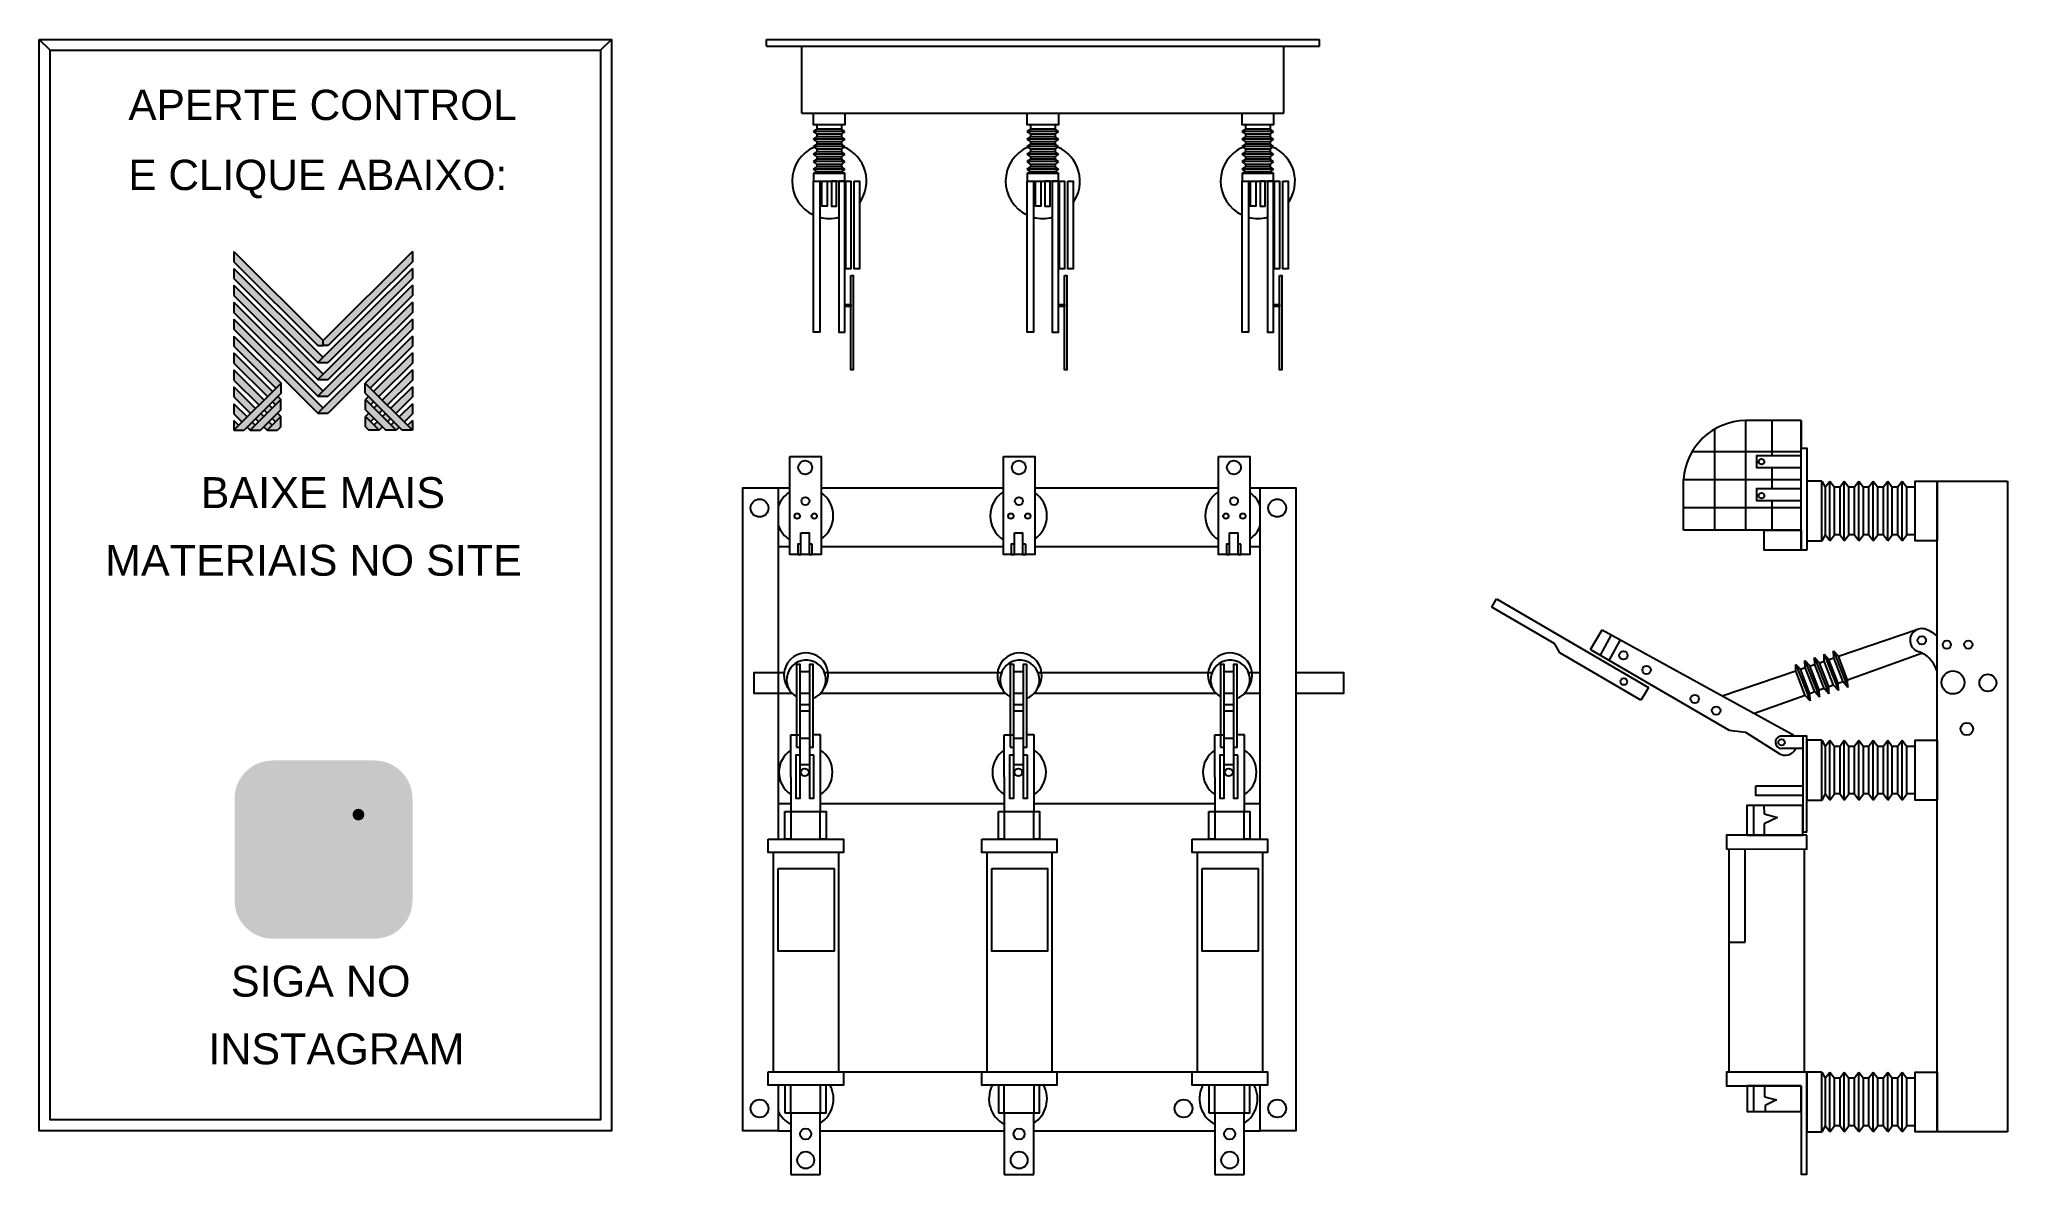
# Model space of a CAD drawing. Header units: millimetres. Extents: x -575 to 1737, y 205 to 1538.
import ezdxf

# ---------------------------------------------------------------- set-up
doc = ezdxf.new("R2010")
doc.units = ezdxf.units.MM
for name, color, linetype in [('BUCHA DE PASSAGEM', 20, 'Continuous'), ('chave seccionadora', 20, 'Continuous'), ('logo01', 10, 'Continuous'), ('logo02', 250, 'Continuous')]:
    doc.layers.add(name, color=color, linetype=linetype)
doc.styles.get("Standard").update_dxf_attribs({"font": 'arial.ttf'})

# ---------------------------------------------------------------- blocks, each defined once
blk = doc.blocks.new('MESH')
at = {"layer": 'logo01'}
h = blk.add_hatch(color=256, dxfattribs=at)
h.dxf.hatch_style = 1
h.paths.add_polyline_path([(30046, 14087), (30046, 13835), (32119, 11769), (32248, 11769), (32248, 11893)])
h.paths.add_polyline_path([(30046, 13670), (30046, 13418), (32121, 11349), (32248, 11475)])
h.paths.add_polyline_path([(30046, 13253), (30046, 13001), (32121, 10932), (32248, 11058)])
h.paths.add_polyline_path([(30046, 12835), (30046, 12583), (32121, 10515), (32248, 10641)])
h.paths.add_polyline_path([(30046, 12418), (30046, 12166), (32121, 10097), (32248, 10223)])
h.paths.add_polyline_path([(30046, 12001), (30046, 11749), (31084, 10714), (31211, 10840)])
h.paths.add_polyline_path([(30046, 11583), (30046, 11331), (30875, 10505), (31001, 10631)])
h.paths.add_polyline_path([(30046, 11166), (30046, 10914), (30666, 10296), (30792, 10422)])
h.paths.add_polyline_path([(30046, 10749), (30046, 10497), (30456, 10088), (30583, 10214)])
h.paths.add_polyline_path([(30046, 10331), (30046, 10079), (30247, 9879), (30373, 10005)])
h.paths.add_polyline_path([(30164, 9796), (30046, 9914), (30046, 9679)])
h.paths.add_polyline_path([(30574, 9805), (30500, 9879), (30373, 9753), (30448, 9679)])
h.paths.add_polyline_path([(30784, 10013), (30709, 10088), (30583, 9962), (30657, 9887)])
h.paths.add_polyline_path([(30993, 9805), (30910, 9887), (30784, 9761), (30867, 9679)])
h.paths.add_polyline_path([(30993, 10222), (30918, 10296), (30792, 10170), (30867, 10096)])
h.paths.add_polyline_path([(31119, 10096), (30993, 9970), (31076, 9887), (31202, 10013)])
h.paths.add_polyline_path([(31202, 10431), (31128, 10505), (31001, 10379), (31076, 10305)], flags=17)
h.paths.add_polyline_path([(33284, 10840), (33284, 10588), (34196, 9679), (34449, 9679)])
h.paths.add_polyline_path([(33293, 10431), (33293, 10179), (33794, 9679), (34047, 9679)])
h.paths.add_polyline_path([(33293, 10013), (33293, 9761), (33376, 9679), (33628, 9679)], flags=17)
at = {"layer": 'logo02'}
h = blk.add_hatch(color=256, dxfattribs=at)
h.dxf.hatch_style = 1
h.paths.add_polyline_path([(34449, 13835), (34449, 14087), (32248, 11893), (32248, 11769), (32376, 11769)])
h.paths.add_polyline_path([(34449, 13418), (34449, 13670), (32121, 11349), (32374, 11349)])
h.paths.add_polyline_path([(34449, 13001), (34449, 13253), (32121, 10932), (32374, 10932)])
h.paths.add_polyline_path([(34449, 12583), (34449, 12835), (32121, 10515), (32374, 10515)])
h.paths.add_polyline_path([(34449, 12166), (34449, 12418), (32121, 10097), (32374, 10097)])
h.paths.add_polyline_path([(34449, 11749), (34449, 12001), (33284, 10840), (33411, 10714)], flags=17)
h.paths.add_polyline_path([(34449, 11331), (34449, 11583), (33494, 10631), (33620, 10505)], flags=17)
h.paths.add_polyline_path([(34449, 10914), (34449, 11166), (33703, 10422), (33829, 10296)], flags=17)
h.paths.add_polyline_path([(34449, 10497), (34449, 10749), (33912, 10214), (34039, 10088)])
h.paths.add_polyline_path([(34449, 10331), (34122, 10005), (34248, 9879), (34449, 10079)])
h.paths.add_polyline_path([(33577, 10296), (33502, 10222), (33628, 10096), (33703, 10170)])
h.paths.add_polyline_path([(33367, 10505), (33293, 10431), (33419, 10305), (33494, 10379)], flags=17)
h.paths.add_polyline_path([(33376, 10096), (33293, 10013), (33419, 9887), (33502, 9970)])
h.paths.add_polyline_path([(33786, 10088), (33711, 10013), (33838, 9887), (33912, 9962)])
h.paths.add_polyline_path([(33585, 9887), (33502, 9805), (33628, 9679), (33711, 9761)])
h.paths.add_polyline_path([(33995, 9879), (33921, 9805), (34047, 9679), (34122, 9753)])
h.paths.add_polyline_path([(34449, 9914), (34331, 9796), (34449, 9679)])
h.paths.add_polyline_path([(31202, 10013), (30867, 9679), (31119, 9679), (31202, 9761)], flags=17)
h.paths.add_polyline_path([(31202, 10179), (31202, 10431), (30448, 9679), (30701, 9679)])
h.paths.add_polyline_path([(31211, 10588), (31211, 10840), (30046, 9679), (30299, 9679)])
at = {"layer": 'logo01'}
for p, q in [((30046, 14087), (30046, 13835)), ((30046, 14087), (32248, 11893)), ((30046, 13835), (32119, 11769)), ((30046, 13670), (30046, 13418)), ((30046, 13670), (32248, 11475)), ((30046, 13418), (32121, 11349)), ((30046, 13253), (30046, 13001)), ((30046, 13253), (32248, 11058)), ((30046, 13001), (32121, 10932)), ((30046, 12835), (30046, 12583)), ((30046, 12835), (32248, 10641)), ((30046, 12583), (32121, 10515)), ((30046, 12418), (30046, 12166)), ((30046, 12418), (32248, 10223)), ((30046, 12166), (32121, 10097)), ((30046, 12001), (30046, 11749)), ((30046, 12001), (31211, 10840)), ((30046, 11749), (31084, 10714)), ((32119, 11769), (32248, 11769)), ((30046, 11583), (30046, 11331)), ((30046, 11583), (31001, 10631)), ((30046, 11331), (30875, 10505)), ((30046, 11166), (30046, 10914)), ((30046, 11166), (30792, 10422)), ((30046, 10914), (30666, 10296)), ((30046, 10749), (30046, 10497)), ((30046, 10749), (30583, 10214)), ((33284, 10840), (34449, 9679)), ((33284, 10588), (33284, 10840)), ((30046, 10497), (30456, 10088)), ((30046, 10331), (30046, 10079)), ((30046, 10331), (30373, 10005)), ((30918, 10296), (30993, 10222)), ((31001, 10379), (31076, 10305)), ((31128, 10505), (31202, 10431)), ((33284, 10588), (34196, 9679)), ((33293, 10431), (34047, 9679)), ((33293, 10179), (33293, 10431)), ((30046, 10079), (30247, 9879)), ((30046, 9914), (30046, 9679)), ((30046, 9914), (30164, 9796)), ((30373, 9753), (30448, 9679)), ((30500, 9879), (30574, 9805)), ((30583, 9962), (30657, 9887)), ((30709, 10088), (30784, 10013)), ((30784, 9761), (30867, 9679)), ((30792, 10170), (30867, 10096)), ((30910, 9887), (30993, 9805)), ((30993, 9970), (31076, 9887)), ((31119, 10096), (31202, 10013)), ((33293, 10179), (33794, 9679)), ((33293, 10013), (33628, 9679)), ((33293, 9761), (33293, 10013)), ((33293, 9761), (33376, 9679)), ((33628, 9679), (33376, 9679)), ((34047, 9679), (33794, 9679)), ((34449, 9679), (34196, 9679))]:
    blk.add_line(p, q, dxfattribs=at)
at = {"layer": 'logo02'}
for p, q in [((34449, 14087), (32248, 11893)), ((34449, 14087), (34449, 13835)), ((34449, 13670), (32121, 11349)), ((34449, 13835), (32376, 11769)), ((34449, 13670), (34449, 13418)), ((34449, 13253), (32121, 10932)), ((34449, 13418), (32374, 11349)), ((34449, 13253), (34449, 13001)), ((34449, 12835), (32121, 10515)), ((34449, 13001), (32374, 10932)), ((34449, 12835), (34449, 12583)), ((34449, 12418), (32121, 10097)), ((34449, 12583), (32374, 10515)), ((34449, 12166), (32374, 10097)), ((34449, 12418), (34449, 12166)), ((32248, 11769), (32248, 11893)), ((32376, 11769), (32248, 11769)), ((34449, 12001), (33284, 10840)), ((34449, 11749), (33411, 10714)), ((34449, 12001), (34449, 11749)), ((32121, 11349), (32374, 11349)), ((34449, 11583), (33494, 10631)), ((34449, 11331), (33620, 10505)), ((34449, 11583), (34449, 11331)), ((31211, 10840), (30046, 9679)), ((31211, 10588), (31211, 10840)), ((32121, 10932), (32374, 10932)), ((34449, 11166), (33703, 10422)), ((34449, 10914), (33829, 10296)), ((34449, 10749), (33912, 10214)), ((34449, 11166), (34449, 10914)), ((34449, 10749), (34449, 10497)), ((31211, 10588), (30299, 9679)), ((31202, 10431), (30448, 9679)), ((31202, 10179), (31202, 10431)), ((32121, 10515), (32374, 10515)), ((33367, 10505), (33293, 10431)), ((33494, 10379), (33419, 10305)), ((33577, 10296), (33502, 10222)), ((34449, 10497), (34039, 10088)), ((34449, 10331), (34122, 10005)), ((34449, 10331), (34449, 10079)), ((31202, 10179), (30701, 9679)), ((31202, 10013), (30867, 9679)), ((31202, 9761), (31119, 9679)), ((31202, 9761), (31202, 10013)), ((32121, 10097), (32374, 10097)), ((33376, 10096), (33293, 10013)), ((33502, 9970), (33419, 9887)), ((33585, 9887), (33502, 9805)), ((33703, 10170), (33628, 10096)), ((33711, 9761), (33628, 9679)), ((33786, 10088), (33711, 10013)), ((33912, 9962), (33838, 9887)), ((33995, 9879), (33921, 9805)), ((34122, 9753), (34047, 9679)), ((34449, 10079), (34248, 9879)), ((34449, 9914), (34331, 9796)), ((34449, 9914), (34449, 9679)), ((30046, 9679), (30299, 9679)), ((30448, 9679), (30701, 9679)), ((30867, 9679), (31119, 9679))]:
    blk.add_line(p, q, dxfattribs=at)

msp = doc.modelspace()

# ---------------------------------------------------------------- hatches: boundary and pattern name
at = {"layer": 'BUCHA DE PASSAGEM'}
h = msp.add_hatch(color=18, dxfattribs=at)
h.dxf.hatch_style = 1
h.paths.add_polyline_path([(-181.3, 691.3), (-300.5, 691.3, 0.414214), (-345.4, 646.4), (-345.4, 526.9, 0.414214), (-300.5, 482), (-181.3, 482, 0.414214), (-136.4, 526.9), (-136.4, 646.4, 0.414214)])
h.paths.add_polyline_path([(-269.9, 662.2), (-211.9, 662.2, -0.414214), (-165.5, 615.8), (-165.5, 557.5, -0.414214), (-211.9, 511.1), (-269.9, 511.1, -0.414214), (-316.3, 557.5), (-316.3, 615.8, -0.414214)], flags=16)
h.paths.add_polyline_path([(-269.9, 648.4), (-211.9, 648.4, -0.414214), (-179.3, 615.8), (-179.3, 557.5, -0.414214), (-211.9, 524.9), (-269.9, 524.9, -0.414214), (-302.5, 557.5), (-302.5, 615.8, -0.414214)], flags=0)
h.paths.add_polyline_path([(-205.4, 586.7, -1), (-276.4, 586.7, -1)], flags=0)
h.paths.add_polyline_path([(-219.2, 586.7, -1), (-262.7, 586.7, -1)], flags=0)
h.paths.add_polyline_path([(-193, 627.7, -1), (-206.8, 627.7, -1)], flags=0)
h.paths.add_polyline_path([(-211.9, 648.4), (-269.9, 648.4, 0.414214), (-302.5, 615.8), (-302.5, 557.5, 0.414214), (-269.9, 524.9), (-211.9, 524.9, 0.414214), (-179.3, 557.5), (-179.3, 615.8, 0.414214)], flags=0)
h.paths.add_polyline_path([(-262.7, 586.7, 1), (-219.2, 586.7, 1)], flags=0)
h = msp.add_hatch(color=0, dxfattribs=at)
h.dxf.hatch_style = 1
h.paths.add_polyline_path([(-269.9, 662.2, 0.414214), (-316.3, 615.8), (-316.3, 557.5, 0.414214), (-269.9, 511.1), (-211.9, 511.1, 0.414214), (-165.5, 557.5), (-165.5, 615.8, 0.414214), (-211.9, 662.2)])
h.paths.add_polyline_path([(-193, 627.7, -1), (-206.8, 627.7, -1)], flags=16)
h.paths.add_polyline_path([(-205.4, 586.7, -1), (-276.4, 586.7, -1)], flags=16)
h.paths.add_polyline_path([(-219.2, 586.7, -1), (-262.7, 586.7, -1)], flags=0)
h = msp.add_hatch(color=18, dxfattribs=at)
h.dxf.hatch_style = 1
h.paths.add_polyline_path([(-211.9, 648.4), (-269.9, 648.4, 0.414214), (-302.5, 615.8), (-302.5, 557.5, 0.414214), (-269.9, 524.9), (-211.9, 524.9, 0.414214), (-179.3, 557.5), (-179.3, 615.8, 0.414214)])
h.paths.add_polyline_path([(-205.4, 586.7, -1), (-276.4, 586.7, -1)], flags=16)
h.paths.add_polyline_path([(-219.2, 586.7, -1), (-262.7, 586.7, -1)], flags=0)
h.paths.add_polyline_path([(-206.8, 627.7, -1), (-193, 627.7, -1)], flags=16)
h.paths.add_polyline_path([(-219.2, 586.7, 1), (-262.7, 586.7, 1)], flags=0)
h = msp.add_hatch(color=0, dxfattribs=at)
h.dxf.hatch_style = 1
h.paths.add_polyline_path([(-193, 627.7, 1), (-206.8, 627.7, 1)])
h = msp.add_hatch(color=0, dxfattribs=at)
h.dxf.hatch_style = 1
h.paths.add_polyline_path([(-276.4, 586.7, 1), (-205.4, 586.7, 1)])
h.paths.add_polyline_path([(-219.2, 586.7, -1), (-262.7, 586.7, -1)], flags=16)
h = msp.add_hatch(color=18, dxfattribs=at)
h.dxf.hatch_style = 1
h.paths.add_polyline_path([(-262.7, 586.7, 1), (-219.2, 586.7, 1)])

# ---------------------------------------------------------------- linework, layer by layer
for p, q in [((-561.8, 1525.3), (-574.7, 1538.2)), ((84.4, 1525.3), (97.2, 1538.2))]:
    msp.add_line(p, q, dxfattribs=at)
for points in [[(-574.7, 1538.2), (97.2, 1538.2), (97.2, 256.5), (-574.7, 256.5)], [(-561.8, 1525.3), (84.4, 1525.3), (84.4, 269.4), (-561.8, 269.4)]]:
    msp.add_lwpolyline(points, close=True, dxfattribs=at)
at = {"layer": 'chave seccionadora'}
for p, q in [((279.2, 1530.2), (279.2, 1538.2)), ((279.2, 1538.2), (928.9, 1538.2)), ((279.2, 1530.2), (928.9, 1530.2)), ((320.9, 1451.4), (320.9, 1530.2)), ((887.2, 1451.4), (887.2, 1530.2)), ((928.9, 1530.2), (928.9, 1538.2)), ((320.9, 1451.4), (887.2, 1451.4)), ((338.5, 1437.9), (338.5, 1432.8)), ((367.6, 1437.9), (367.6, 1432.8)), ((589.4, 1437.9), (589.4, 1432.8)), ((618.5, 1437.9), (618.5, 1432.8)), ((842, 1437.9), (842, 1432.8)), ((871.1, 1437.9), (871.1, 1432.8)), ((334.7, 1430), (338.5, 1432.8)), ((338.5, 1427.2), (334.7, 1430)), ((371.4, 1430), (334.7, 1430)), ((334.7, 1421.1), (338.5, 1423.9)), ((338.5, 1418.3), (334.7, 1421.1)), ((371.4, 1421.1), (334.7, 1421.1)), ((334.7, 1412.3), (338.5, 1415.1)), ((338.5, 1409.5), (334.7, 1412.3)), ((371.4, 1412.3), (334.7, 1412.3)), ((338.5, 1427.2), (338.5, 1423.9)), ((338.5, 1418.3), (338.5, 1415.1)), ((371.4, 1430), (367.6, 1432.8)), ((371.4, 1430), (367.6, 1427.2)), ((367.6, 1427.2), (367.6, 1423.9)), ((371.4, 1421.1), (367.6, 1423.9)), ((371.4, 1421.1), (367.6, 1418.3)), ((367.6, 1418.3), (367.6, 1415.1)), ((371.4, 1412.3), (367.6, 1415.1)), ((371.4, 1412.3), (367.6, 1409.5)), ((585.6, 1430), (589.4, 1432.8)), ((589.4, 1427.2), (585.6, 1430)), ((622.2, 1430), (585.6, 1430)), ((585.6, 1421.1), (589.4, 1423.9)), ((589.4, 1418.3), (585.6, 1421.1)), ((622.2, 1421.1), (585.6, 1421.1)), ((585.6, 1412.3), (589.4, 1415.1)), ((589.4, 1409.5), (585.6, 1412.3)), ((622.2, 1412.3), (585.6, 1412.3)), ((589.4, 1427.2), (589.4, 1423.9)), ((589.4, 1418.3), (589.4, 1415.1)), ((622.2, 1430), (618.5, 1432.8)), ((622.2, 1430), (618.5, 1427.2)), ((618.5, 1427.2), (618.5, 1423.9)), ((622.2, 1421.1), (618.5, 1423.9)), ((622.2, 1421.1), (618.5, 1418.3)), ((618.5, 1418.3), (618.5, 1415.1)), ((622.2, 1412.3), (618.5, 1415.1)), ((622.2, 1412.3), (618.5, 1409.5)), ((838.2, 1430), (842, 1432.8)), ((842, 1427.2), (838.2, 1430)), ((874.9, 1430), (838.2, 1430)), ((838.2, 1421.1), (842, 1423.9)), ((842, 1418.3), (838.2, 1421.1)), ((874.9, 1421.1), (838.2, 1421.1)), ((838.2, 1412.3), (842, 1415.1)), ((842, 1409.5), (838.2, 1412.3)), ((874.9, 1412.3), (838.2, 1412.3)), ((842, 1427.2), (842, 1423.9)), ((842, 1418.3), (842, 1415.1)), ((874.9, 1430), (871.1, 1432.8)), ((874.9, 1430), (871.1, 1427.2)), ((871.1, 1427.2), (871.1, 1423.9)), ((874.9, 1421.1), (871.1, 1423.9)), ((874.9, 1421.1), (871.1, 1418.3)), ((871.1, 1418.3), (871.1, 1415.1)), ((874.9, 1412.3), (871.1, 1415.1)), ((874.9, 1412.3), (871.1, 1409.5)), ((334.7, 1403.4), (338.5, 1406.2)), ((338.5, 1400.7), (334.7, 1403.4)), ((371.4, 1403.4), (334.7, 1403.4)), ((334.7, 1394.6), (338.5, 1397.4)), ((338.5, 1391.8), (334.7, 1394.6)), ((371.4, 1394.6), (334.7, 1394.6)), ((334.7, 1385.8), (338.5, 1388.5)), ((338.5, 1409.5), (338.5, 1406.2)), ((338.5, 1409.5), (338.5, 1406.2)), ((338.5, 1400.7), (338.5, 1397.4)), ((338.5, 1400.7), (338.5, 1397.4)), ((338.5, 1400.7), (338.5, 1397.4)), ((338.5, 1391.8), (338.5, 1388.5)), ((338.5, 1391.8), (338.5, 1388.5)), ((338.5, 1391.8), (338.5, 1388.5)), ((367.6, 1409.5), (367.6, 1406.2)), ((371.4, 1403.4), (367.6, 1406.2)), ((371.4, 1403.4), (367.6, 1400.7)), ((367.6, 1400.7), (367.6, 1397.4)), ((371.4, 1394.6), (367.6, 1397.4)), ((371.4, 1394.6), (367.6, 1391.8)), ((367.6, 1391.8), (367.6, 1388.5)), ((371.4, 1385.8), (367.6, 1388.5)), ((585.6, 1403.4), (589.4, 1406.2)), ((589.4, 1400.7), (585.6, 1403.4)), ((622.2, 1403.4), (585.6, 1403.4)), ((585.6, 1394.6), (589.4, 1397.4)), ((589.4, 1391.8), (585.6, 1394.6)), ((622.2, 1394.6), (585.6, 1394.6)), ((585.6, 1385.8), (589.4, 1388.5)), ((589.4, 1409.5), (589.4, 1406.2)), ((589.4, 1409.5), (589.4, 1406.2)), ((589.4, 1400.7), (589.4, 1397.4)), ((589.4, 1400.7), (589.4, 1397.4)), ((589.4, 1400.7), (589.4, 1397.4)), ((589.4, 1391.8), (589.4, 1388.5)), ((589.4, 1391.8), (589.4, 1388.5)), ((589.4, 1391.8), (589.4, 1388.5)), ((618.5, 1409.5), (618.5, 1406.2)), ((622.2, 1403.4), (618.5, 1406.2)), ((622.2, 1403.4), (618.5, 1400.7)), ((618.5, 1400.7), (618.5, 1397.4)), ((622.2, 1394.6), (618.5, 1397.4)), ((622.2, 1394.6), (618.5, 1391.8)), ((618.5, 1391.8), (618.5, 1388.5)), ((622.2, 1385.8), (618.5, 1388.5)), ((838.2, 1403.4), (842, 1406.2)), ((842, 1400.7), (838.2, 1403.4)), ((874.9, 1403.4), (838.2, 1403.4)), ((838.2, 1394.6), (842, 1397.4)), ((842, 1391.8), (838.2, 1394.6)), ((874.9, 1394.6), (838.2, 1394.6)), ((838.2, 1385.8), (842, 1388.5)), ((842, 1409.5), (842, 1406.2)), ((842, 1409.5), (842, 1406.2)), ((842, 1400.7), (842, 1397.4)), ((842, 1400.7), (842, 1397.4)), ((842, 1400.7), (842, 1397.4)), ((842, 1391.8), (842, 1388.5)), ((842, 1391.8), (842, 1388.5)), ((842, 1391.8), (842, 1388.5)), ((871.1, 1409.5), (871.1, 1406.2)), ((874.9, 1403.4), (871.1, 1406.2)), ((874.9, 1403.4), (871.1, 1400.7)), ((871.1, 1400.7), (871.1, 1397.4)), ((874.9, 1394.6), (871.1, 1397.4)), ((874.9, 1394.6), (871.1, 1391.8)), ((871.1, 1391.8), (871.1, 1388.5)), ((874.9, 1385.8), (871.1, 1388.5)), ((338.5, 1383), (334.7, 1385.8)), ((371.4, 1385.8), (334.7, 1385.8)), ((334.7, 1380.8), (338.5, 1383)), ((371.4, 1385.8), (367.6, 1383)), ((367.6, 1383), (371.4, 1380.8)), ((589.4, 1383), (585.6, 1385.8)), ((622.2, 1385.8), (585.6, 1385.8)), ((585.6, 1380.8), (589.4, 1383)), ((622.2, 1385.8), (618.5, 1383)), ((618.5, 1383), (622.2, 1380.8)), ((842, 1383), (838.2, 1385.8)), ((874.9, 1385.8), (838.2, 1385.8)), ((838.2, 1380.8), (842, 1383)), ((874.9, 1385.8), (871.1, 1383)), ((871.1, 1383), (874.9, 1380.8)), ((371.4, 1226.9), (378.6, 1226.9)), ((378.6, 1226.9), (378.6, 1224.3)), ((622.2, 1226.9), (629.4, 1226.9)), ((629.4, 1226.9), (629.4, 1224.3)), ((874.9, 1226.9), (882.1, 1226.9)), ((882.1, 1226.9), (882.1, 1224.3)), ((378.6, 1224.3), (371.4, 1224.3)), ((629.4, 1224.3), (622.2, 1224.3)), ((882.1, 1224.3), (874.9, 1224.3)), ((1494.5, 1090.5), (1429.1, 1090.5)), ((1429.1, 1090.5), (1429.1, 961.7)), ((1460.2, 1090.5), (1460.2, 1049)), ((1494.5, 1090.5), (1494.5, 1058.2)), ((1494.5, 1058.2), (1494.5, 1090.5)), ((1392.8, 1080.3), (1392.8, 961.7)), ((1366.6, 1054.1), (1494.5, 1054.1)), ((1356.5, 961.7), (1356.5, 1021.2)), ((1356.5, 1021.2), (1494.5, 1021.2)), ((1460.2, 1035.2), (1460.2, 1010.4)), ((1518.9, 1019.4), (1523, 1012.2)), ((1523, 1012.2), (1528.4, 1019.4)), ((1528.4, 1019.4), (1533.7, 1012.2)), ((1528.4, 949.1), (1528.4, 1019.4)), ((1540, 1012.2), (1545.3, 1019.4)), ((1545.3, 1019.4), (1550.7, 1012.2)), ((1545.3, 949.1), (1545.3, 1019.4)), ((1557, 1012.2), (1562.3, 1019.4)), ((1562.3, 1019.4), (1567.7, 1012.2)), ((1562.3, 949.1), (1562.3, 1019.4)), ((1573.9, 1012.2), (1579.3, 1019.4)), ((1579.3, 1019.4), (1584.6, 1012.2)), ((1579.3, 949.1), (1579.3, 1019.4)), ((1590.9, 1012.2), (1596.3, 1019.4)), ((1596.3, 1019.4), (1601.6, 1012.2)), ((1596.3, 949.1), (1596.3, 1019.4)), ((1607.9, 1012.2), (1613.2, 1019.4)), ((1613.2, 1019.4), (1618.6, 1012.2)), ((1613.2, 949.1), (1613.2, 1019.4)), ((1654.3, 1019.4), (1737.1, 1019.4)), ((1654.3, 255.1), (1654.3, 1019.4)), ((1737.1, 1019.4), (1737.1, 255.1)), ((293.1, 1011.5), (306.9, 1011.5)), ((343.6, 1011.5), (557.7, 1011.5)), ((594.5, 1011.5), (810.3, 1011.5)), ((847.1, 1011.5), (859.4, 1011.5)), ((1460.2, 996.6), (1460.2, 961.7)), ((1540, 1012.2), (1533.7, 1012.2)), ((1540, 1012.2), (1533.7, 1012.2)), ((1540, 1012.2), (1533.7, 1012.2)), ((1557, 1012.2), (1550.7, 1012.2)), ((1557, 1012.2), (1550.7, 1012.2)), ((1557, 1012.2), (1550.7, 1012.2)), ((1573.9, 1012.2), (1567.7, 1012.2)), ((1573.9, 1012.2), (1567.7, 1012.2)), ((1590.9, 1012.2), (1584.6, 1012.2)), ((1607.9, 1012.2), (1601.6, 1012.2)), ((1628.4, 1012.2), (1618.6, 1012.2)), ((1356.5, 988.3), (1494.5, 988.3)), ((1494.5, 961.7), (1356.5, 961.7)), ((1523, 956.3), (1518.9, 949.1)), ((1528.4, 949.1), (1523, 956.3)), ((1528.4, 949.1), (1533.7, 956.3)), ((1540, 956.3), (1533.7, 956.3)), ((1545.3, 949.1), (1540, 956.3)), ((1545.3, 949.1), (1550.7, 956.3)), ((1557, 956.3), (1550.7, 956.3)), ((1562.3, 949.1), (1557, 956.3)), ((1562.3, 949.1), (1567.7, 956.3)), ((1573.9, 956.3), (1567.7, 956.3)), ((1579.3, 949.1), (1573.9, 956.3)), ((1579.3, 949.1), (1584.6, 956.3)), ((1590.9, 956.3), (1584.6, 956.3)), ((1596.3, 949.1), (1590.9, 956.3)), ((1596.3, 949.1), (1601.6, 956.3)), ((1607.9, 956.3), (1601.6, 956.3)), ((1613.2, 949.1), (1607.9, 956.3)), ((1613.2, 949.1), (1618.6, 956.3)), ((1628.4, 956.3), (1618.6, 956.3)), ((293.1, 942.6), (306.9, 942.6)), ((343.6, 942.6), (557.7, 942.6)), ((594.5, 942.6), (810.3, 942.6)), ((847.1, 942.6), (859.4, 942.6)), ((1131.3, 871.5), (1136.8, 881.1)), ((1136.8, 881.1), (1315.2, 777.2)), ((1205.4, 828.4), (1131.3, 871.5)), ((1247.3, 821.7), (1260.9, 844.7)), ((1258.8, 815), (1271.8, 838.7)), ((1260.9, 844.7), (1483.4, 722.5)), ((1269.2, 808.9), (1282.4, 832.9)), ((1538.4, 813.7), (1631.8, 845.5)), ((1211, 817.9), (1205.4, 828.4)), ((1306.5, 762.3), (1211, 817.9)), ((1247.3, 821.7), (1410, 726.9)), ((1510.3, 812.4), (1527.1, 769.5)), ((1510.6, 804.2), (1510.3, 812.4)), ((1510.3, 812.4), (1516.1, 806.1)), ((1521.5, 816.2), (1538.3, 773.3)), ((1521.8, 808), (1521.5, 816.2)), ((1521.5, 816.2), (1527.2, 809.9)), ((1527.2, 809.9), (1533, 811.8)), ((1538.1, 781.7), (1527.2, 809.9)), ((1532.6, 820), (1549.5, 777.1)), ((1533, 811.8), (1532.6, 820)), ((1532.6, 820), (1538.4, 813.7)), ((1543.8, 783.7), (1533, 811.8)), ((1549.2, 785.7), (1538.4, 813.7)), ((1637, 817.2), (1549.2, 785.7)), ((1402, 767.2), (1488.3, 796.6)), ((1488.2, 804.2), (1505.1, 761.3)), ((1488.3, 796.6), (1488.2, 804.2)), ((1488.2, 804.2), (1493.7, 798.5)), ((1499.4, 767.8), (1488.3, 796.6)), ((1493.7, 798.5), (1499.5, 800.4)), ((1504.8, 769.7), (1493.7, 798.5)), ((1499.1, 808.6), (1516, 765.7)), ((1499.5, 800.4), (1499.1, 808.6)), ((1499.1, 808.6), (1504.9, 802.3)), ((1510.6, 771.8), (1499.5, 800.4)), ((1504.9, 802.3), (1510.6, 804.2)), ((1515.8, 773.7), (1504.9, 802.3)), ((1521.7, 775.8), (1510.6, 804.2)), ((1516.1, 806.1), (1521.8, 808)), ((1527, 777.7), (1516.1, 806.1)), ((1532.7, 779.7), (1521.8, 808)), ((1309.7, 767.7), (1306.5, 762.3)), ((1315.2, 777.2), (1309.7, 767.7)), ((1499.4, 767.8), (1439.9, 746.4)), ((1505.1, 761.3), (1499.4, 767.8)), ((1510.6, 771.8), (1504.8, 769.7)), ((1505.1, 761.3), (1504.8, 769.7)), ((1516, 765.7), (1510.6, 771.8)), ((1521.7, 775.8), (1515.8, 773.7)), ((1516, 765.7), (1515.8, 773.7)), ((1527.1, 769.5), (1521.7, 775.8)), ((1532.7, 779.7), (1527, 777.7)), ((1527.1, 769.5), (1527, 777.7)), ((1538.3, 773.3), (1532.7, 779.7)), ((1543.8, 783.7), (1538.1, 781.7)), ((1538.3, 773.3), (1538.1, 781.7)), ((1549.5, 777.1), (1543.8, 783.7)), ((1549.5, 777.1), (1549.2, 785.7)), ((319, 757), (330, 757)), ((319, 749.5), (330, 749.5)), ((569.8, 757), (580.7, 757)), ((569.8, 749.5), (580.7, 749.5)), ((817, 757), (828, 757)), ((817, 749.5), (828, 749.5)), ((307.9, 671.7), (307.9, 721.4)), ((307.9, 721.4), (319, 721.4)), ((343, 721.4), (334.3, 721.4)), ((343, 671.7), (343, 721.4)), ((558.7, 671.7), (558.7, 721.4)), ((558.7, 721.4), (569.8, 721.4)), ((593.7, 721.4), (585, 721.4)), ((593.7, 671.7), (593.7, 721.4)), ((805.9, 671.7), (805.9, 721.4)), ((805.9, 721.4), (817, 721.4)), ((840.9, 721.4), (832.3, 721.4)), ((840.9, 671.7), (840.9, 721.4)), ((1410, 726.9), (1429.4, 724.7)), ((1429.4, 724.7), (1468.7, 699.5)), ((1496.6, 719.8), (1470.3, 719.8)), ((1497.8, 705.3), (1471.4, 705.3)), ((1518.9, 715.1), (1523, 707.9)), ((1523, 707.9), (1528.4, 715.1)), ((1528.4, 715.1), (1533.7, 707.9)), ((1528.4, 644.8), (1528.4, 715.1)), ((1540, 707.9), (1533.7, 707.9)), ((1540, 707.9), (1533.7, 707.9)), ((1540, 707.9), (1533.7, 707.9)), ((1540, 707.9), (1545.3, 715.1)), ((1545.3, 715.1), (1550.7, 707.9)), ((1545.3, 644.8), (1545.3, 715.1)), ((1557, 707.9), (1550.7, 707.9)), ((1557, 707.9), (1550.7, 707.9)), ((1557, 707.9), (1550.7, 707.9)), ((1557, 707.9), (1562.3, 715.1)), ((1562.3, 715.1), (1567.7, 707.9)), ((1562.3, 644.8), (1562.3, 715.1)), ((1573.9, 707.9), (1567.7, 707.9)), ((1573.9, 707.9), (1567.7, 707.9)), ((1573.9, 707.9), (1579.3, 715.1)), ((1579.3, 715.1), (1584.6, 707.9)), ((1579.3, 644.8), (1579.3, 715.1)), ((1590.9, 707.9), (1584.6, 707.9)), ((1590.9, 707.9), (1596.3, 715.1)), ((1596.3, 715.1), (1601.6, 707.9)), ((1596.3, 644.8), (1596.3, 715.1)), ((1607.9, 707.9), (1601.6, 707.9)), ((1607.9, 707.9), (1613.2, 715.1)), ((1613.2, 715.1), (1618.6, 707.9)), ((1613.2, 644.8), (1613.2, 715.1)), ((1628.4, 707.9), (1618.6, 707.9)), ((307.9, 671.7), (307.9, 631.2)), ((343, 631.2), (343, 671.7)), ((558.7, 671.7), (558.7, 631.2)), ((593.7, 631.2), (593.7, 671.7)), ((805.9, 671.7), (805.9, 631.2)), ((840.9, 631.2), (840.9, 671.7)), ((1523, 652), (1518.9, 644.8)), ((1528.4, 644.8), (1523, 652)), ((1528.4, 644.8), (1533.7, 652)), ((1540, 652), (1533.7, 652)), ((1545.3, 644.8), (1540, 652)), ((1545.3, 644.8), (1550.7, 652)), ((1557, 652), (1550.7, 652)), ((1562.3, 644.8), (1557, 652)), ((1562.3, 644.8), (1567.7, 652)), ((1573.9, 652), (1567.7, 652)), ((1579.3, 644.8), (1573.9, 652)), ((1579.3, 644.8), (1584.6, 652)), ((1590.9, 652), (1584.6, 652)), ((1596.3, 644.8), (1590.9, 652)), ((1596.3, 644.8), (1601.6, 652)), ((1607.9, 652), (1601.6, 652)), ((1613.2, 644.8), (1607.9, 652)), ((1613.2, 644.8), (1618.6, 652)), ((1628.4, 652), (1618.6, 652)), ((293.1, 640.8), (307.9, 640.8)), ((307.9, 631.2), (342.4, 631.2)), ((307.9, 631.2), (343, 631.2)), ((343, 640.8), (558.7, 640.8)), ((543.9, 640.8), (558.7, 640.8)), ((558.7, 631.2), (593.2, 631.2)), ((558.7, 631.2), (593.7, 631.2)), ((593.7, 640.8), (805.9, 640.8)), ((791.1, 640.8), (805.9, 640.8)), ((805.9, 631.2), (840.4, 631.2)), ((805.9, 631.2), (840.9, 631.2)), ((840.9, 640.8), (859.4, 640.8)), ((1438.6, 638.4), (1438.6, 603.6)), ((1450.9, 638.4), (1451.3, 628.7)), ((1451.3, 628.7), (1466.7, 624.4)), ((1466.7, 624.4), (1451.3, 617)), ((1451.3, 617), (1451.3, 603.6)), ((287.3, 583.3), (287.3, 325.5)), ((363.9, 583.3), (363.9, 325.5)), ((538, 583.3), (538, 325.5)), ((614.7, 583.3), (614.7, 325.5)), ((785.3, 583.3), (785.3, 325.5)), ((861.9, 583.3), (861.9, 325.5)), ((1410, 325.4), (1410, 587.4)), ((1428.9, 478.1), (1429, 587.4)), ((1498.4, 325.4), (1498.4, 587.4)), ((1410, 478.1), (1428.9, 478.1)), ((369.7, 325.5), (532.3, 325.5)), ((620.4, 325.5), (779.5, 325.5)), ((1518.9, 325.4), (1523, 318.2)), ((1523, 318.2), (1528.4, 325.4)), ((1528.4, 325.4), (1533.7, 318.2)), ((1528.4, 255.1), (1528.4, 325.4)), ((1540, 318.2), (1545.3, 325.4)), ((1545.3, 325.4), (1550.7, 318.2)), ((1545.3, 255.1), (1545.3, 325.4)), ((1557, 318.2), (1562.3, 325.4)), ((1562.3, 325.4), (1567.7, 318.2)), ((1562.3, 255.1), (1562.3, 325.4)), ((1573.9, 318.2), (1579.3, 325.4)), ((1579.3, 325.4), (1584.6, 318.2)), ((1579.3, 255.1), (1579.3, 325.4)), ((1590.9, 318.2), (1596.3, 325.4)), ((1596.3, 325.4), (1601.6, 318.2)), ((1596.3, 255.1), (1596.3, 325.4)), ((1607.9, 318.2), (1613.2, 325.4)), ((1613.2, 325.4), (1618.6, 318.2)), ((1613.2, 255.1), (1613.2, 325.4)), ((1438.5, 309.1), (1438.5, 278.9)), ((1451.7, 309.1), (1451.7, 296.2)), ((1540, 318.2), (1533.7, 318.2)), ((1540, 318.2), (1533.7, 318.2)), ((1540, 318.2), (1533.7, 318.2)), ((1557, 318.2), (1550.7, 318.2)), ((1557, 318.2), (1550.7, 318.2)), ((1557, 318.2), (1550.7, 318.2)), ((1573.9, 318.2), (1567.7, 318.2)), ((1573.9, 318.2), (1567.7, 318.2)), ((1590.9, 318.2), (1584.6, 318.2)), ((1607.9, 318.2), (1601.6, 318.2)), ((1628.4, 318.2), (1618.6, 318.2)), ((307.9, 277.5), (342.4, 277.5)), ((307.9, 277.5), (307.9, 204.9)), ((342.4, 204.9), (342.4, 277.5)), ((558.7, 277.5), (593.2, 277.5)), ((558.7, 277.5), (558.7, 204.9)), ((593.2, 204.9), (593.2, 277.5)), ((805.9, 277.5), (840.4, 277.5)), ((805.9, 277.5), (805.9, 204.9)), ((840.4, 204.9), (840.4, 277.5)), ((1451.7, 296.2), (1465.7, 292.6)), ((1465.7, 292.6), (1452.4, 286.2)), ((1452.4, 286.2), (1452.4, 278.9)), ((293.1, 256.5), (307.9, 256.5)), ((342.4, 256.5), (558.7, 256.5)), ((593.2, 256.5), (805.9, 256.5)), ((840.4, 256.5), (859.4, 256.5)), ((1523, 262.3), (1518.9, 255.1)), ((1528.4, 255.1), (1523, 262.3)), ((1528.4, 255.1), (1533.7, 262.3)), ((1540, 262.3), (1533.7, 262.3)), ((1545.3, 255.1), (1540, 262.3)), ((1545.3, 255.1), (1550.7, 262.3)), ((1557, 262.3), (1550.7, 262.3)), ((1562.3, 255.1), (1557, 262.3)), ((1562.3, 255.1), (1567.7, 262.3)), ((1573.9, 262.3), (1567.7, 262.3)), ((1579.3, 255.1), (1573.9, 262.3)), ((1579.3, 255.1), (1584.6, 262.3)), ((1590.9, 262.3), (1584.6, 262.3)), ((1596.3, 255.1), (1590.9, 262.3)), ((1596.3, 255.1), (1601.6, 262.3)), ((1607.9, 262.3), (1601.6, 262.3)), ((1613.2, 255.1), (1607.9, 262.3)), ((1613.2, 255.1), (1618.6, 262.3)), ((1628.4, 262.3), (1618.6, 262.3)), ((1737.1, 255.1), (1654.3, 255.1)), ((307.9, 204.9), (342.4, 204.9)), ((558.7, 204.9), (593.2, 204.9)), ((805.9, 204.9), (840.4, 204.9))]:
    msp.add_line(p, q, dxfattribs=at)
for points in [[(371.4, 1451.4), (371.4, 1437.9), (334.7, 1437.9), (334.7, 1451.4)], [(622.2, 1451.4), (622.2, 1437.9), (585.6, 1437.9), (585.6, 1451.4)], [(874.9, 1451.4), (874.9, 1437.9), (838.2, 1437.9), (838.2, 1451.4)], [(334.7, 1380.8), (334.7, 1371.6), (371.4, 1371.6), (371.4, 1380.8)], [(334.7, 1371.6), (341.9, 1371.6), (341.9, 1194.2), (334.7, 1194.2)], [(344.4, 1371.6), (350.5, 1371.6), (350.5, 1342.2), (344.4, 1342.2)], [(361.7, 1371.6), (355.6, 1371.6), (355.6, 1342.2), (361.7, 1342.2)], [(371.4, 1371.6), (364.2, 1371.6), (364.2, 1194.2), (371.4, 1194.2)], [(372.6, 1371.6), (378.6, 1371.6), (378.6, 1268.6), (372.6, 1268.6)], [(382.5, 1371.6), (388.6, 1371.6), (388.6, 1268.6), (382.5, 1268.6)], [(585.6, 1380.8), (585.6, 1371.6), (622.2, 1371.6), (622.2, 1380.8)], [(585.6, 1371.6), (592.8, 1371.6), (592.8, 1194.2), (585.6, 1194.2)], [(595.3, 1371.6), (601.4, 1371.6), (601.4, 1342.2), (595.3, 1342.2)], [(612.5, 1371.6), (606.4, 1371.6), (606.4, 1342.2), (612.5, 1342.2)], [(622.2, 1371.6), (615.1, 1371.6), (615.1, 1194.2), (622.2, 1194.2)], [(623.4, 1371.6), (629.5, 1371.6), (629.5, 1268.6), (623.4, 1268.6)], [(633.4, 1371.6), (639.5, 1371.6), (639.5, 1268.6), (633.4, 1268.6)], [(838.2, 1380.8), (838.2, 1371.6), (874.9, 1371.6), (874.9, 1380.8)], [(838.2, 1371.6), (845.4, 1371.6), (845.4, 1194.2), (838.2, 1194.2)], [(847.9, 1371.6), (854, 1371.6), (854, 1342.2), (847.9, 1342.2)], [(865.1, 1371.6), (859.1, 1371.6), (859.1, 1342.2), (865.1, 1342.2)], [(874.9, 1371.6), (867.7, 1371.6), (867.7, 1194.2), (874.9, 1194.2)], [(876.1, 1371.6), (882.1, 1371.6), (882.1, 1268.6), (876.1, 1268.6)], [(886, 1371.6), (892.1, 1371.6), (892.1, 1268.6), (886, 1268.6)], [(378.6, 1260.7), (381.2, 1260.7), (381.2, 1149.9), (378.6, 1149.9)], [(629.4, 1260.7), (632.1, 1260.7), (632.1, 1149.9), (629.4, 1149.9)], [(882.1, 1260.7), (884.7, 1260.7), (884.7, 1149.9), (882.1, 1149.9)], [(306.9, 1048.3), (343.6, 1048.3), (343.6, 933.3), (306.9, 933.3)], [(557.7, 1048.3), (594.5, 1048.3), (594.5, 933.3), (557.7, 933.3)], [(810.3, 1048.3), (847.1, 1048.3), (847.1, 933.3), (810.3, 933.3)], [(1494.5, 1049), (1442, 1049), (1442, 1035.2), (1494.5, 1035.2)], [(1501.1, 938.2), (1494.5, 938.2), (1494.5, 1058.2), (1501.1, 1058.2)], [(1518.9, 1019.4), (1501.1, 1019.4), (1501.1, 949.1), (1518.9, 949.1)], [(1654.3, 949.1), (1628.4, 949.1), (1628.4, 1019.4), (1654.3, 1019.4)], [(1494.5, 1010.4), (1442, 1010.4), (1442, 996.6), (1494.5, 996.6)], [(319.7, 958.6), (329.3, 958.6), (329.3, 933.3), (319.7, 933.3)], [(570.6, 958.6), (580.2, 958.6), (580.2, 933.3), (570.6, 933.3)], [(823.2, 958.6), (832.8, 958.6), (832.8, 933.3), (823.2, 933.3)], [(1494.5, 938.2), (1451.1, 938.2), (1451.1, 961.7), (1494.5, 961.7)], [(319.7, 945.2), (316, 945.2), (316, 933.3), (319.7, 933.3)], [(333.1, 945.2), (329.3, 945.2), (329.3, 933.3), (333.1, 933.3)], [(570.6, 945.2), (566.9, 945.2), (566.9, 933.3), (570.6, 933.3)], [(583.9, 945.2), (580.2, 945.2), (580.2, 933.3), (583.9, 933.3)], [(823.2, 945.2), (819.5, 945.2), (819.5, 933.3), (823.2, 933.3)], [(836.5, 945.2), (832.8, 945.2), (832.8, 933.3), (836.5, 933.3)], [(314.7, 707.1), (319, 707.1), (319, 804.1), (314.7, 804.1)], [(319, 795.9), (330, 795.9), (330, 770.1), (319, 770.1)], [(330, 707.1), (334.3, 707.1), (334.3, 804.1), (330, 804.1)], [(565.4, 707.1), (569.8, 707.1), (569.8, 804.1), (565.4, 804.1)], [(569.8, 795.9), (580.7, 795.9), (580.7, 770.1), (569.8, 770.1)], [(580.7, 707.1), (585, 707.1), (585, 804.1), (580.7, 804.1)], [(812.7, 707.1), (817, 707.1), (817, 804.1), (812.7, 804.1)], [(817, 795.9), (828, 795.9), (828, 770.1), (817, 770.1)], [(828, 707.1), (832.3, 707.1), (832.3, 804.1), (828, 804.1)], [(319, 717.7), (330, 717.7), (330, 686.1), (319, 686.1)], [(569.8, 717.7), (580.7, 717.7), (580.7, 686.1), (569.8, 686.1)], [(817, 717.7), (828, 717.7), (828, 686.1), (817, 686.1)], [(1496.6, 607.6), (1501.1, 607.6), (1501.1, 719.8), (1496.6, 719.8)], [(319, 697.4), (313.8, 697.4), (313.8, 647.2), (319, 647.2)], [(335.1, 697.4), (330, 697.4), (330, 647.2), (335.1, 647.2)], [(569.8, 697.4), (564.6, 697.4), (564.6, 647.2), (569.8, 647.2)], [(585.9, 697.4), (580.7, 697.4), (580.7, 647.2), (585.9, 647.2)], [(817, 697.4), (811.8, 697.4), (811.8, 647.2), (817, 647.2)], [(833.1, 697.4), (828, 697.4), (828, 647.2), (833.1, 647.2)], [(1518.9, 715.1), (1501.1, 715.1), (1501.1, 644.8), (1518.9, 644.8)], [(1654.3, 644.8), (1628.4, 644.8), (1628.4, 715.1), (1654.3, 715.1)], [(1441.2, 661.4), (1496.6, 661.4), (1496.6, 650.2), (1441.2, 650.2)], [(301.1, 631.2), (307.9, 631.2), (307.9, 599), (301.1, 599)], [(342.4, 631.2), (349.3, 631.2), (349.3, 599), (342.4, 599)], [(551.9, 631.2), (558.7, 631.2), (558.7, 599), (551.9, 599)], [(593.2, 631.2), (600, 631.2), (600, 599), (593.2, 599)], [(799.1, 631.2), (805.9, 631.2), (805.9, 599), (799.1, 599)], [(840.4, 631.2), (847.2, 631.2), (847.2, 599), (840.4, 599)], [(1430.8, 603.6), (1496.6, 603.6), (1496.6, 638.4), (1430.8, 638.4)], [(1501.4, 603.6), (1407, 603.6), (1407, 587.4), (1501.4, 587.3)], [(281.5, 599), (369.7, 599), (369.7, 583.3), (281.5, 583.3)], [(532.3, 599), (620.4, 599), (620.4, 583.3), (532.3, 583.3)], [(779.5, 599), (867.7, 599), (867.7, 583.3), (779.5, 583.3)], [(293.1, 564.3), (358.8, 564.3), (358.8, 467.5), (293.1, 467.5)], [(543.9, 564.3), (609.6, 564.3), (609.6, 467.5), (543.9, 467.5)], [(791.1, 564.3), (856.8, 564.3), (856.8, 467.5), (791.1, 467.5)], [(281.5, 325.5), (369.7, 325.5), (369.7, 309.8), (281.5, 309.8)], [(532.3, 325.5), (620.4, 325.5), (620.4, 309.8), (532.3, 309.8)], [(779.5, 325.5), (867.7, 325.5), (867.7, 309.8), (779.5, 309.8)], [(1518.9, 325.4), (1501.1, 325.4), (1501.1, 255.1), (1518.9, 255.1)], [(1654.3, 255.1), (1628.4, 255.1), (1628.4, 325.4), (1654.3, 325.4)], [(301.1, 277.5), (307.9, 277.5), (307.9, 309.8), (301.1, 309.8)], [(342.4, 277.5), (349.3, 277.5), (349.3, 309.8), (342.4, 309.8)], [(551.9, 277.5), (558.7, 277.5), (558.7, 309.8), (551.9, 309.8)], [(593.2, 277.5), (600, 277.5), (600, 309.8), (593.2, 309.8)], [(799.1, 277.5), (805.9, 277.5), (805.9, 309.8), (799.1, 309.8)], [(840.4, 277.5), (847.2, 277.5), (847.2, 309.8), (840.4, 309.8)], [(1494.5, 309.1), (1431.1, 309.1), (1431.1, 278.9), (1494.5, 278.9)]]:
    msp.add_lwpolyline(points, close=True, dxfattribs=at)
for points in [[(367.6, 1432.8), (338.5, 1432.8)], [(338.5, 1427.2), (367.6, 1427.2)], [(367.6, 1423.9), (338.5, 1423.9)], [(338.5, 1418.3), (367.6, 1418.3)], [(367.6, 1415.1), (338.5, 1415.1)], [(618.5, 1432.8), (589.4, 1432.8)], [(589.4, 1427.2), (618.5, 1427.2)], [(618.5, 1423.9), (589.4, 1423.9)], [(589.4, 1418.3), (618.5, 1418.3)], [(618.5, 1415.1), (589.4, 1415.1)], [(871.1, 1432.8), (842, 1432.8)], [(842, 1427.2), (871.1, 1427.2)], [(871.1, 1423.9), (842, 1423.9)], [(842, 1418.3), (871.1, 1418.3)], [(871.1, 1415.1), (842, 1415.1)], [(338.5, 1409.5), (367.6, 1409.5)], [(367.6, 1406.2), (338.5, 1406.2)], [(338.5, 1400.7), (367.6, 1400.7)], [(367.6, 1397.4), (338.5, 1397.4)], [(338.5, 1391.8), (367.6, 1391.8)], [(367.6, 1388.5), (338.5, 1388.5)], [(589.4, 1409.5), (618.5, 1409.5)], [(618.5, 1406.2), (589.4, 1406.2)], [(589.4, 1400.7), (618.5, 1400.7)], [(618.5, 1397.4), (589.4, 1397.4)], [(589.4, 1391.8), (618.5, 1391.8)], [(618.5, 1388.5), (589.4, 1388.5)], [(842, 1409.5), (871.1, 1409.5)], [(871.1, 1406.2), (842, 1406.2)], [(842, 1400.7), (871.1, 1400.7)], [(871.1, 1397.4), (842, 1397.4)], [(842, 1391.8), (871.1, 1391.8)], [(871.1, 1388.5), (842, 1388.5)], [(338.5, 1383), (367.6, 1383)], [(589.4, 1383), (618.5, 1383)], [(842, 1383), (871.1, 1383)], [(293.1, 309.8), (293.1, 256.5), (251.4, 256.5), (251.4, 1011.5), (293.1, 1011.5), (293.1, 599)], [(859.4, 599), (859.4, 1011.5), (901.1, 1011.5), (901.1, 256.5), (859.4, 256.5), (859.4, 309.8)], [(1523, 1012.2), (1523, 956.3)], [(1533.7, 956.3), (1533.7, 1012.2)], [(1540, 1012.2), (1540, 956.3)], [(1550.7, 956.3), (1550.7, 1012.2)], [(1557, 1012.2), (1557, 956.3)], [(1567.7, 956.3), (1567.7, 1012.2)], [(1573.9, 1012.2), (1573.9, 956.3)], [(1584.6, 956.3), (1584.6, 1012.2)], [(1590.9, 1012.2), (1590.9, 956.3)], [(1601.6, 956.3), (1601.6, 1012.2)], [(1607.9, 1012.2), (1607.9, 956.3)], [(1618.6, 956.3), (1618.6, 1012.2)], [(309.6, 769.9), (265, 769.9), (265, 794.8), (300.1, 794.8)], [(347.4, 794.8), (555.6, 794.8)], [(598.2, 794.8), (802.8, 794.8)], [(845.4, 794.8), (859.4, 794.8)], [(901.1, 794.8), (957, 794.8), (957, 769.9), (901.1, 769.9)], [(560.3, 769.9), (342.7, 769.9)], [(807.6, 769.9), (593.4, 769.9)], [(859.4, 769.9), (840.7, 769.9)], [(1523, 707.9), (1523, 652)], [(1533.7, 652), (1533.7, 707.9)], [(1540, 707.9), (1540, 652)], [(1550.7, 652), (1550.7, 707.9)], [(1557, 707.9), (1557, 652)], [(1567.7, 652), (1567.7, 707.9)], [(1573.9, 707.9), (1573.9, 652)], [(1584.6, 652), (1584.6, 707.9)], [(1590.9, 707.9), (1590.9, 652)], [(1601.6, 652), (1601.6, 707.9)], [(1607.9, 707.9), (1607.9, 652)], [(1618.6, 652), (1618.6, 707.9)], [(1494.5, 325.4), (1407, 325.4), (1407, 309.1), (1494.5, 309.1)], [(1494.5, 309.1), (1494.5, 205.4), (1501.1, 205.4), (1501.1, 325.4), (1494.5, 325.4)], [(1523, 318.2), (1523, 262.3)], [(1533.7, 262.3), (1533.7, 318.2)], [(1540, 318.2), (1540, 262.3)], [(1550.7, 262.3), (1550.7, 318.2)], [(1557, 318.2), (1557, 262.3)], [(1567.7, 262.3), (1567.7, 318.2)], [(1573.9, 318.2), (1573.9, 262.3)], [(1584.6, 262.3), (1584.6, 318.2)], [(1590.9, 318.2), (1590.9, 262.3)], [(1601.6, 262.3), (1601.6, 318.2)], [(1607.9, 318.2), (1607.9, 262.3)], [(1618.6, 262.3), (1618.6, 318.2)]]:
    msp.add_lwpolyline(points, dxfattribs=at)
for centre, radius in [((324.9, 1035.4), 8.17), ((575.8, 1035.4), 8.17), ((828.4, 1035.4), 8.17), ((1448, 1042.1), 3.26), ((271.2, 987.8), 10.5), ((325.1, 995.9), 4.66), ((575.9, 995.9), 4.66), ((828.5, 995.9), 4.66), ((879.2, 987.8), 10.5), ((1448, 1002.3), 3.26), ((315.5, 978.3), 3.19), ((335.5, 978.3), 3.19), ((566.4, 978.3), 3.19), ((586.3, 978.3), 3.19), ((819, 978.3), 3.19), ((838.9, 978.3), 3.19), ((1636.3, 832.4), 4.95), ((1285.8, 814.7), 4.97), ((1665.7, 827.4), 4.84), ((1690.9, 827.4), 4.84), ((1286.3, 783.9), 3.95), ((1313.1, 797.6), 4.97), ((1672.9, 782.9), 13.5), ((1714, 782.5), 10), ((1369.6, 763.6), 4.97), ((1394.8, 749.9), 4.97), ((1689.2, 728.3), 7.26), ((1471.7, 712.6), 3.81), ((324.4, 677.4), 4.52), ((575.2, 677.4), 4.52), ((822.4, 677.4), 4.52), ((271.2, 282.6), 10.5), ((769.2, 282.6), 10.5), ((879.2, 282.6), 10.5), ((325.4, 252.7), 6.48), ((576.1, 252.7), 6.48), ((823.4, 252.7), 6.48), ((325.4, 222), 9.9), ((576.1, 222), 9.9), ((823.4, 222), 9.9)]:
    msp.add_circle(centre, radius, dxfattribs=at)
for centre, radius, start, end in [((353.1, 1371.6), 43.7, 113.5192, 245.2018), ((353.1, 1371.6), 43.7, 324.4413, 66.4808), ((603.9, 1371.6), 43.7, 113.5192, 245.2018), ((603.9, 1371.6), 43.7, 324.4413, 66.4808), ((856.5, 1371.6), 43.7, 113.5192, 245.2018), ((856.5, 1371.6), 43.7, 324.4413, 66.4808), ((353.1, 1371.6), 43.7, 255.2051, 284.7949), ((603.9, 1371.6), 43.7, 255.2051, 284.7949), ((856.5, 1371.6), 43.7, 255.2051, 284.7949), ((1430.4, 1016.5), 74, 90.9593, 176.3615), ((324.5, 978.6), 33.3, 122.0662, 160.7083), ((324.5, 978.6), 33.3, 305.0259, 54.9741), ((575.4, 978.6), 33.3, 122.0662, 237.9338), ((575.4, 978.6), 33.3, 305.0259, 54.9741), ((828, 978.6), 33.3, 122.0662, 237.9338), ((828, 978.6), 33.3, 19.6282, 54.9741), ((324.5, 978.6), 33.3, 199.2917, 237.9338), ((828, 978.6), 33.3, 305.0259, 340.3718), ((1636.3, 832.4), 13.8, 67.2374, 256.603), ((1625.3, 805.9), 42.6, 47.0487, 67.4743), ((325.9, 791.5), 26.1, 323.9525, 220.6407), ((576.6, 791.5), 26.1, 323.9525, 220.6407), ((823.9, 791.5), 26.1, 323.9525, 220.6407), ((1604.2, 748.4), 76.2, 61.2947, 67.7605), ((1615.5, 783.1), 40.9, 18.8037, 51.8837), ((326.1, 786), 23.1, 290.7117, 240.2936), ((576.9, 786), 23.1, 290.7117, 240.2936), ((824.1, 786), 23.1, 290.7117, 240.2936), ((1471.7, 712.6), 7.34, 101.1487, 268.1914), ((1475.9, 711.1), 13.7, 39.6881, 56.4891), ((325.4, 677.4), 31.5, 123.8143, 236.1857), ((325.4, 677.4), 31.5, 303.8143, 56.1857), ((576.2, 677.4), 31.5, 123.8143, 236.1857), ((576.2, 677.4), 31.5, 303.8143, 56.1857), ((823.4, 677.4), 31.5, 123.8143, 236.1857), ((823.4, 677.4), 31.5, 303.8143, 56.1857), ((1475.9, 711.1), 13.7, 238.0764, 334.8412), ((324, 294), 34.1, 152.4231, 154.9674), ((324, 294), 34.1, 302.706, 27.5769), ((574.8, 294), 34.1, 153.6952, 241.8654), ((574.8, 294), 34.1, 152.4231, 154.9674), ((574.8, 294), 34.1, 302.706, 27.5769), ((822, 294), 34.1, 154.9674, 241.8654), ((822, 294), 34.1, 152.4231, 154.9674), ((822, 294), 34.1, 302.706, 27.5769), ((324, 294), 34.1, 205.0326, 241.8654)]:
    msp.add_arc(centre, radius, start, end, dxfattribs=at)

# ---------------------------------------------------------------- block references
at = {"xscale": 0.04760397474151731, "yscale": 0.04760397474151731, "zscale": 0.04760397474151731}
msp.add_blockref('MESH', (-1776.5, 618.5), dxfattribs=at)

# ---------------------------------------------------------------- texts
at = {"layer": 'BUCHA DE PASSAGEM'}
for s, height, p in [('APERTE CONTROL', 35.614, (-470.1, 1443.4)), ('E CLIQUE ABAIXO:', 35.614, (-470.1, 1361.2)), ('BAIXE MAIS', 36.25, (-385.2, 987.8)), ('MATERIAIS NO SITE', 36.255, (-497.5, 908.3)), ('SIGA NO', 36.25, (-349.7, 414)), ('INSTAGRAM', 36.25, (-376.3, 334.5))]:
    msp.add_text(s, height=height, dxfattribs=at).set_placement(p)

doc.saveas('drawing.dxf')
